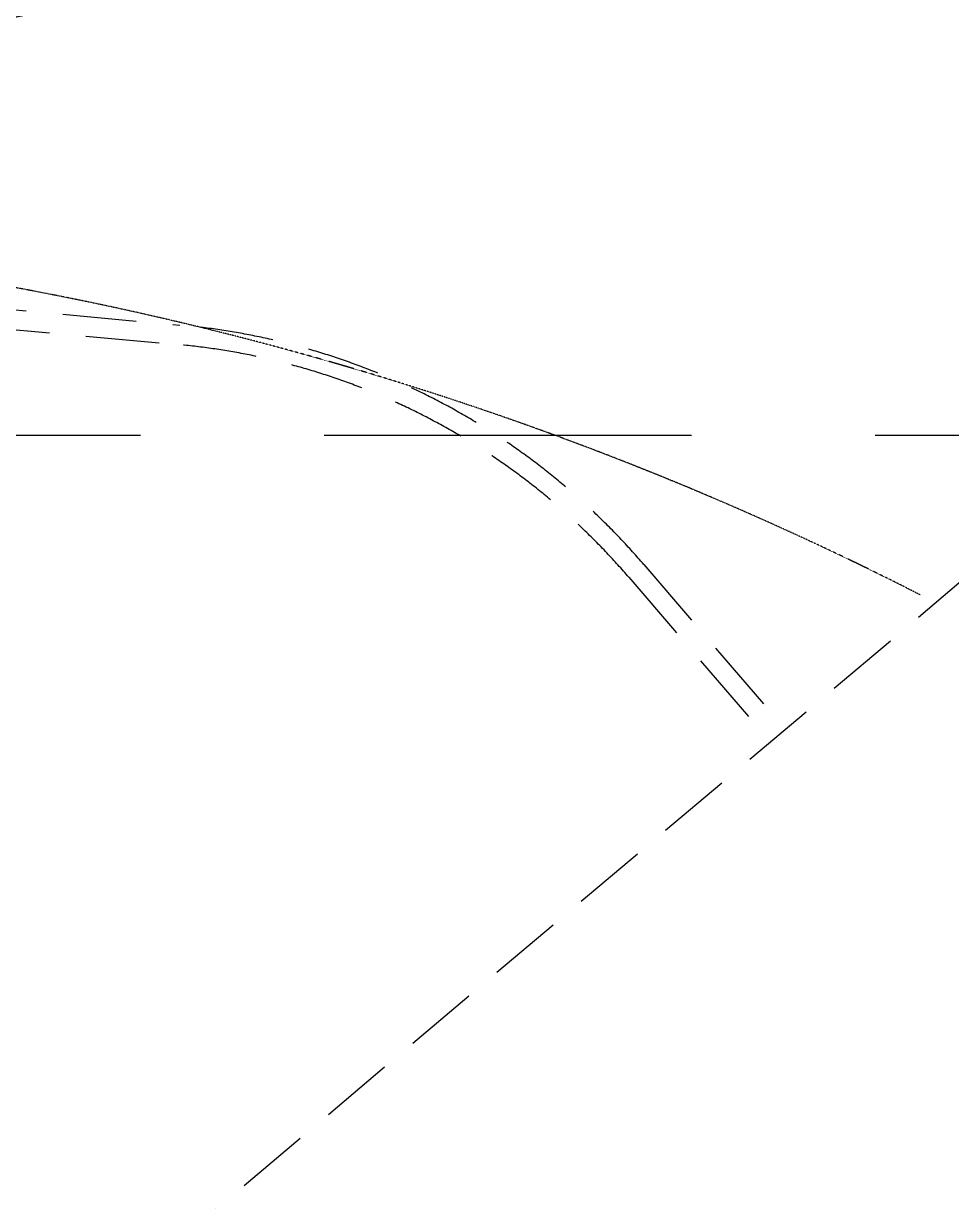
# Model space of a CAD drawing. Header units: millimetres. Extents: x 832728086 to 834530684, y 817551485 to 818349469.
# Drawn here: x 834406466 to 834414483, y 817865954 to 817876132 of the extents above; entities that cross this region are included whole.
import ezdxf

# ---------------------------------------------------------------- set-up
doc = ezdxf.new("R2010")
doc.units = ezdxf.units.MM
doc.header["$LTSCALE"] = 100
doc.linetypes.add('Hidden', pattern=[9.525, 6.35, -3.175])
doc.layers.add('+C-160', color=160, linetype='Hidden')

# ---------------------------------------------------------------- blocks, each defined once
blk = doc.blocks.new('A$C062A3D83')
at = {"layer": '+C-160'}
for p, q in [((77782, -131119), (84484, -131733)), ((77981, -131308), (84469, -131902)), ((92807, -132622), (84507, -139618)), ((88491, -133802), (89716, -135229)), ((88362, -133912), (89587, -135340))]:
    blk.add_line(p, q, dxfattribs=at)
at = {"layer": '+C-160', "ltscale": 5}
blk.add_line((122242, -132688), (-103017, -132688), dxfattribs=at)
at = {"layer": '+C-160', "ltscale": 0.01}
blk.add_arc((78485, -108577), 21000, 267.3345, 290.394, dxfattribs=at)
at = {"layer": '+C-160', "ltscale": 5e-05}
blk.add_arc((77856, -159581), 28648, 62.9593, 92.6367, dxfattribs=at)
at = {"layer": '+C-160'}
for radius in [6000, 5830]:
    blk.add_arc((83937, -137708), radius, 40.6189, 84.766, dxfattribs=at)
at = {"layer": '+C-160', "ltscale": 4}
blk.add_open_spline([(60391, -85926), (83313, -109267), (106235, -132607)], degree=2, dxfattribs=at)
at = {"layer": '+C-160', "ltscale": 0.05}
blk.add_open_spline([(106235, -132607), (91662, -117768), (77089, -102929)], degree=2, dxfattribs=at)

msp = doc.modelspace()

# ---------------------------------------------------------------- block references
at = {"layer": '+C-160', "ltscale": 5}
msp.add_blockref('A$C062A3D83', (834323333.3128, 818005260.0327), dxfattribs=at)

doc.saveas('drawing.dxf')
